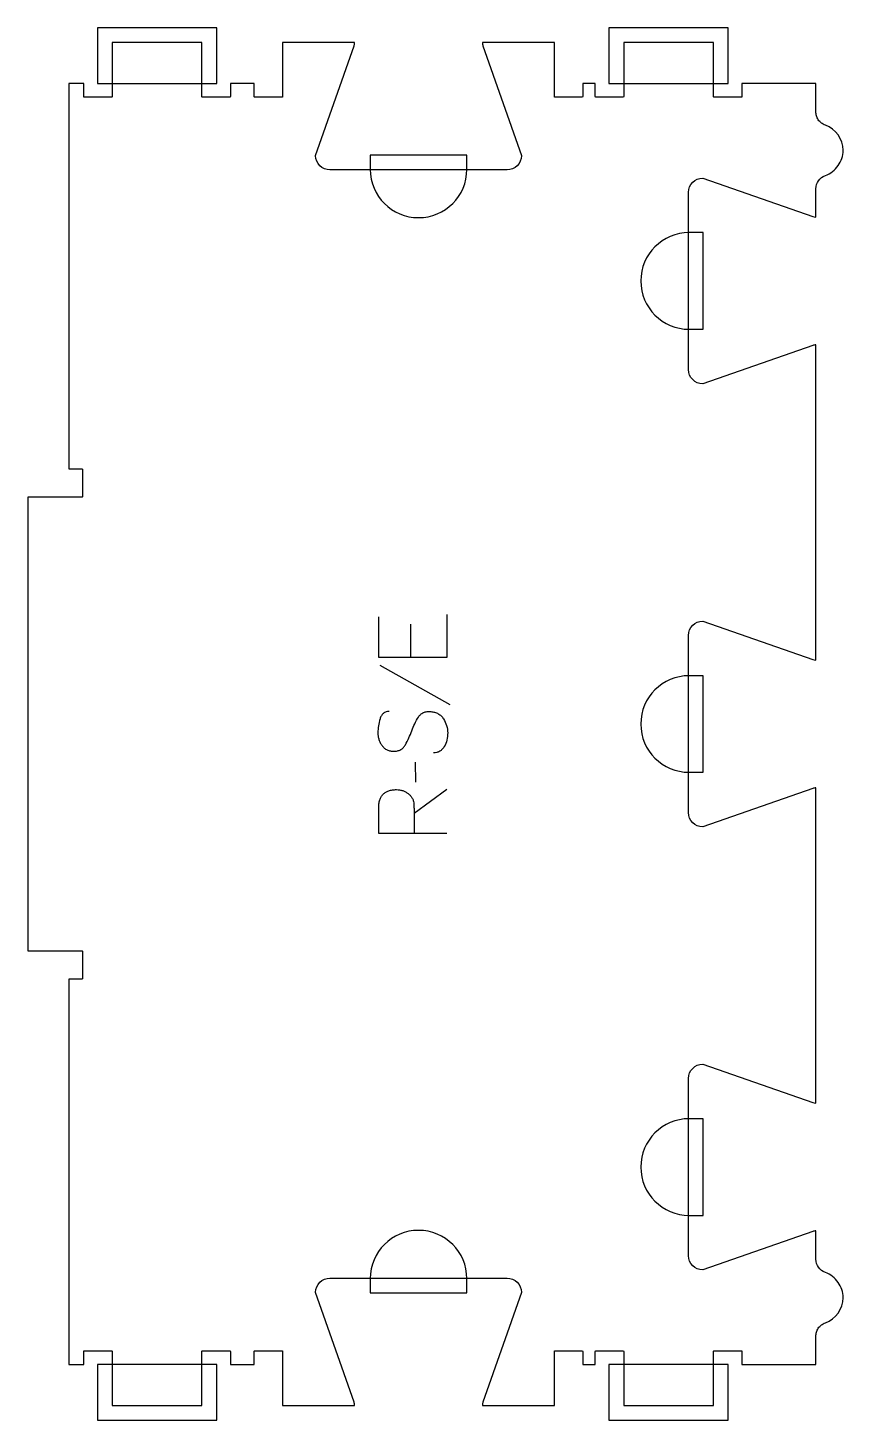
# Model space of a CAD drawing. Extents: x 0 to 359, y -6 to 606.
import ezdxf

# ---------------------------------------------------------------- set-up
doc = ezdxf.new("R2010")
doc.units = 0
for name, color, linetype in [('1_ANYTOOL_1MMDEEP_LABELS_S', 2, 'CONTINUOUS'), ('4_ANYTOOL_CUTTHROUGH_OUTSI', 5, 'CONTINUOUS'), ('5_ANYTOOL_HALF_MILL_9MM_IN', 3, 'CONTINUOUS')]:
    doc.layers.add(name, color=color, linetype=linetype)

msp = doc.modelspace()

# ---------------------------------------------------------------- linework, layer by layer
at = {"layer": '1_ANYTOOL_1MMDEEP_LABELS_S'}
for p, q in [((168.221729, 343.657139), (168.221729, 328.999996)), ((154.764586, 325.571425), (185.536014, 308.38571)), ((170.407443, 283.014282), (170.493157, 274.228567)), ((169.8503, 260.557139), (184.336014, 271.014282))]:
    msp.add_line(p, q, dxfattribs=at)
msp.add_lwpolyline([(184.293157, 347.942853), (184.293157, 328.999996), (154.293157, 328.999996), (154.293157, 346.828567)], dxfattribs=at)
for points in [[(158.878871, 305.257139, 0.071867), (157.542265, 305.064025, 0.100684), (156.361014, 304.437496, 0.047558), (155.884564, 303.962942, 0.038563), (155.495836, 303.412942, 0.037928), (155.148367, 302.715755, 0.026634), (154.893157, 301.978567, 0.028461), (154.207174, 298.955234, 0.041577), (153.9503, 295.871425, 0.036938), (154.06144, 294.369065, 0.041531), (154.405657, 292.903567, 0.041583), (154.982866, 291.526191, 0.038125), (155.771729, 290.257139, 0.057611), (156.763633, 289.186986, 0.065808), (157.984229, 288.392853, 0.06469), (159.443783, 287.915357, 0.046778), (160.978871, 287.771425, 0.052235), (162.528714, 287.93378, 0.075448), (163.978871, 288.478567, 0.076671), (165.151924, 289.394659, 0.061023), (166.036014, 290.599996, 0.021951), (167.56336, 293.62885, 0.018213), (168.843157, 296.771425, -0.02405), (170.148619, 299.872909, -0.02981), (171.778871, 302.814282, -0.068439), (172.744802, 303.955583, -0.079282), (173.996729, 304.764282, -0.076308), (175.575411, 305.189281, -0.047772), (177.221729, 305.214282, -0.046243), (178.902688, 304.921047, -0.06359), (180.473514, 304.271425, -0.064671), (181.757703, 303.298601, -0.057073), (182.771729, 302.042853, -0.067522), (184.134639, 299.074545, -0.070793), (184.636014, 295.849996, -0.064027), (184.273499, 292.710981, -0.070447), (183.093157, 289.78571, -0.054374), (182.243524, 288.627293, -0.074742), (181.132443, 287.728567, -0.075199), (179.826064, 287.20556, -0.057737), (178.421729, 287.042853)], [(184.293157, 251.557139), (154.293157, 251.557139), (154.293157, 262.914282, -0.030274), (154.400173, 264.680095, -0.049), (154.783336, 266.401782, -0.050774), (155.375792, 267.734305, -0.06445), (156.253871, 268.892853, -0.0646), (157.389902, 269.782765, -0.052254), (158.704764, 270.387496, -0.050381), (160.397313, 270.776632, -0.031337), (162.136014, 270.88571, -0.040022), (163.510071, 270.775549, -0.042626), (164.846729, 270.441067, -0.04247), (166.136448, 269.872383, -0.036572), (167.321729, 269.107139, -0.051097), (168.335684, 268.165361, -0.061981), (169.111014, 267.02321, -0.061813), (169.587514, 265.714208, -0.049309), (169.764586, 264.328567, -0.003273), (169.802277, 263.460917, -0.003121), (169.828871, 262.592853, -0.003882), (169.845791, 261.575072, -0.002215), (169.8503, 260.557139), (169.8503, 251.599996)]]:
    msp.add_lwpolyline(points, format="xyb", dxfattribs=at)
at = {"layer": '4_ANYTOOL_CUTTHROUGH_OUTSI'}
msp.add_lwpolyline([(346.566113, 64.344647), (346.566113, 76.744231, 0.061902), (345.171242, 76.509569), (296.8987, 59.614035, -0.084368), (296.816113, 59.6, -0.414214), (290.566113, 65.85), (290.566113, 143.85, -0.414214), (296.816113, 150.1, -0.084368), (296.8987, 150.085965), (345.182307, 133.186852, 0.061178), (346.566113, 132.955437), (346.566113, 271.644563, 0.061784), (345.171242, 271.409569), (296.8987, 254.514035, -0.084368), (296.816113, 254.5, -0.414214), (290.566113, 260.75), (290.566113, 338.75, -0.414214), (296.816113, 345, -0.084368), (296.8987, 344.985965), (345.182307, 328.086852, 0.061178), (346.566113, 327.855437), (346.566113, 466.544563, 0.061784), (345.171242, 466.309569), (296.8987, 449.414035, -0.084368), (296.816113, 449.4, -0.414214), (290.566113, 455.65), (290.566113, 533.65, -0.414214), (296.816113, 539.9, -0.084368), (296.8987, 539.885965), (345.182307, 522.986852, 0.061295), (346.566113, 522.755769), (346.566113, 535.155353, -0.317837), (350.732779, 541.047909, 0.081314), (353.877319, 542.774395, 0.146504), (357.986546, 548.58572, 0.081314), (358.566113, 552.125916, 0.317837), (350.732779, 563.203922, -0.074967), (348.98928, 564.132742, -0.083658), (347.625349, 565.554263, -0.078952), (346.829782, 567.243181, -0.070762), (346.566113, 569.096012), (346.566113, 581.5), (314.066109, 581.5), (314.066109, 575.75, -0.414214), (313.816109, 575.5), (301.816109, 575.5, -0.414214), (301.566109, 575.75), (301.566109, 599.5), (262.066105, 599.5), (262.065734, 575.750746, -0.414205), (261.815737, 575.50075), (249.815737, 575.5006, -0.414217), (249.565734, 575.7506), (249.565734, 581.50075), (244.066113, 581.50075), (244.066113, 575.750525, -0.414201), (243.816124, 575.500525), (231.816124, 575.5, -0.414226), (231.566113, 575.75), (231.566113, 599.5), (199.92155, 599.499993, 0.061784), (200.156544, 598.105123), (217.052077, 549.832581, -0.084368), (217.066113, 549.749993, -0.414214), (210.816113, 543.499993), (132.816113, 543.499993, -0.414214), (126.566113, 549.749993, -0.084368), (126.580148, 549.832581), (143.479261, 598.116188, 0.061178), (143.710675, 599.499993), (112.066113, 599.5), (112.066113, 575.75, -0.414214), (111.816113, 575.5), (99.816113, 575.5, -0.414214), (99.566113, 575.75), (99.566113, 581.5), (89.066117, 581.5), (89.066117, 575.75, -0.414214), (88.816117, 575.5), (76.816117, 575.5, -0.414214), (76.566117, 575.75), (76.566117, 599.5), (37.066117, 599.5), (37.066117, 575.75, -0.414214), (36.816117, 575.5), (24.816117, 575.5, -0.414214), (24.566117, 575.75), (24.566117, 581.5), (18, 581.5), (18, 412), (23.75, 412, -0.414214), (24, 411.75), (24, 399.75, -0.414214), (23.75, 399.5), (0, 399.5), (0, 200), (23.75, 200, -0.414214), (24, 199.75), (24, 187.75, -0.414214), (23.75, 187.5), (18, 187.5), (18, 18), (24.566117, 18), (24.566117, 23.75, -0.414214), (24.816117, 24), (36.816117, 24, -0.414214), (37.066117, 23.75), (37.066117, 0), (76.566117, 0), (76.566117, 23.75, -0.414214), (76.816117, 24), (88.816117, 24, -0.414214), (89.066117, 23.75), (89.066117, 18), (99.566113, 18), (99.566113, 23.75, -0.414214), (99.816113, 24), (111.816113, 24, -0.414214), (112.066113, 23.75), (112.066113, 0), (143.710675, 0.000007, 0.061784), (143.475681, 1.394877), (126.580148, 49.667419, -0.084368), (126.566113, 49.750007, -0.414214), (132.816113, 56.000007), (210.816113, 56.000007, -0.414214), (217.066113, 49.750007, -0.084368), (217.052077, 49.667419), (200.152964, 1.383812, 0.061178), (199.92155, 0.000007), (231.566113, 0), (231.566113, 23.75, -0.414226), (231.816124, 24), (243.816124, 23.999475, -0.414201), (244.066113, 23.749475), (244.066113, 17.99925), (249.565734, 17.99925), (249.565734, 23.7494, -0.414217), (249.815737, 23.9994), (261.815737, 23.99925, -0.414205), (262.065734, 23.749254), (262.066105, 0), (301.566109, 0), (301.566109, 23.75, -0.414214), (301.816109, 24), (313.816109, 24, -0.414214), (314.066109, 23.75), (314.066109, 18), (346.566113, 18), (346.566113, 30.403988, -0.070762), (346.829782, 32.256819, -0.078952), (347.625349, 33.945737, -0.083658), (348.98928, 35.367258, -0.074967), (350.732779, 36.296078, 0.317837), (358.566113, 47.374084, 0.081314), (357.986546, 50.91428, 0.146504), (353.877319, 56.725605, 0.081314), (350.732779, 58.452091, -0.317837)], format="xyb", close=True, dxfattribs=at)
at = {"layer": '5_ANYTOOL_HALF_MILL_9MM_IN'}
for points in [[(36.566117, 581.5), (77.066117, 581.5), (83.066117, 581.5), (83.066117, 606), (76.806117, 606), (36.826117, 606), (30.566117, 606), (30.566117, 581.5)], [(261.566109, 581.5), (302.066109, 581.5), (308.066109, 581.5), (308.066109, 606), (301.806109, 606), (261.826109, 606), (255.566109, 606), (255.566109, 581.5)], [(77.066117, 18), (36.566117, 18), (30.566117, 18), (30.566117, -0.24), (30.566117, -6.5), (83.066117, -6.5), (83.066117, -0.24), (83.066117, 18)], [(302.066109, 18), (261.566109, 18), (255.566109, 18), (255.566109, -0.24), (255.566109, -6.5), (308.066109, -6.5), (308.066109, -0.24), (308.066109, 18)]]:
    msp.add_lwpolyline(points, close=True, dxfattribs=at)
for points in [[(150.566113, 543.999993), (150.566113, 543.749993, 1), (193.066113, 543.749993), (193.066113, 549.999993), (150.566113, 549.999993)], [(290.816113, 515.9, 1), (290.816113, 473.4), (297.066113, 473.4), (297.066113, 515.9)], [(291.066113, 321), (290.816113, 321, 1), (290.816113, 278.5), (297.066113, 278.5), (297.066113, 321)], [(291.066113, 126.1), (290.816113, 126.1, 1), (290.816113, 83.6), (297.066113, 83.6), (297.066113, 126.1)], [(193.066113, 55.750007, 1), (150.566113, 55.750007), (150.566113, 49.500007), (193.066113, 49.500007)]]:
    msp.add_lwpolyline(points, format="xyb", close=True, dxfattribs=at)

doc.saveas('drawing.dxf')
